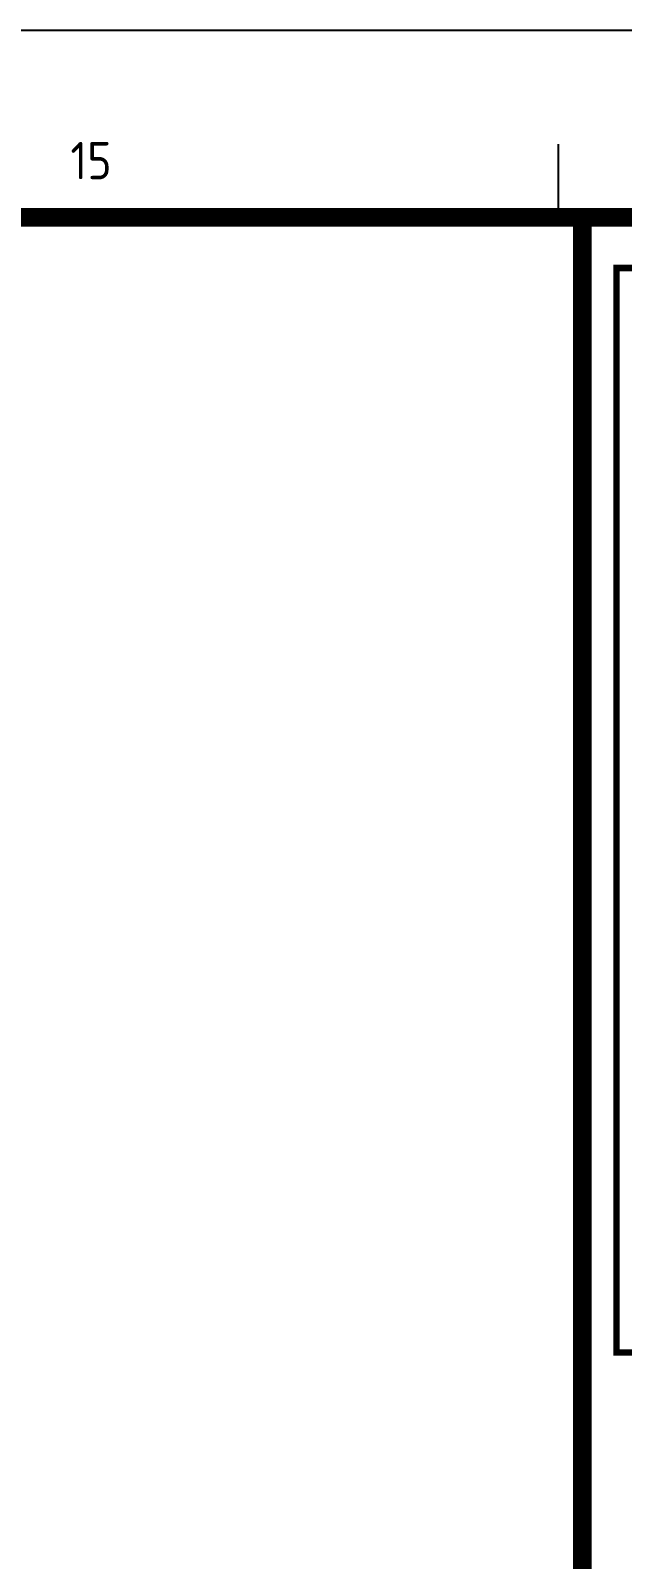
# Model space of a CAD drawing. Extents: x 815029915 to 815825525, y 579155098 to 579748855.
# Drawn here: x 815538354 to 815541521, y 579251046 to 579259230 of the extents above; entities that cross this region are included whole.
import ezdxf
from ezdxf.enums import TextEntityAlignment as Align

# ---------------------------------------------------------------- set-up
doc = ezdxf.new("R2010")
doc.units = 0
doc.header["$LTSCALE"] = 100
doc.header["$MEASUREMENT"] = 0
doc.layers.add('TK', color=7, linetype='Continuous')
doc.layers.add('zm', color=1, linetype='Continuous')
doc.styles.add('ISOCP', font='isocp.shx', dxfattribs={"bigfont": 'gbcbig.shx'})

# ---------------------------------------------------------------- blocks, each defined once
blk = doc.blocks.new('CCIAD-TK-A2-图签')
at = {"layer": 'TK', "color": 0}
blk.add_line((529.286, 409.65), (584, 409.65), dxfattribs=at)
at = {"layer": 'TK', "const_width": 1}
blk.add_lwpolyline([(529.286, 10.457), (529.286, 410)], dxfattribs=at)
at = {"layer": 'TK', "const_width": 0.347}
for points in [[(531.117, 349.234), (582.387, 349.234), (582.387, 407.289), (531.117, 407.289)], [(531.117, 407.289), (582.387, 407.289), (582.387, 407.289), (531.117, 407.289)]]:
    blk.add_lwpolyline(points, close=True, dxfattribs=at)
blk = doc.blocks.new('l')
at = {"layer": 'TK'}
blk.add_lwpolyline([(815463677.3, 579451444.5), (815463677.3, 579409444.5), (815547777.3, 579409444.5), (815547777.3, 579451444.5)], close=True, dxfattribs=at)

msp = doc.modelspace()

# ---------------------------------------------------------------- linework, layer by layer
at = {"layer": 'TK'}
msp.add_line((815541177.3, 579258621.3), (815541177.3, 579258229.9), dxfattribs=at)
msp.add_lwpolyline([(815463677.3, 579259229.9), (815463677.3, 579217229.9), (815547777.3, 579217229.9), (815547777.3, 579259229.9)], close=True, dxfattribs=at)
at = {"layer": 'TK', "const_width": 100}
msp.add_lwpolyline([(815466177.3, 579218275.6), (815466177.3, 579258229.9), (815546777.3, 579258229.9), (815546777.3, 579218275.6)], close=True, dxfattribs=at)

# ---------------------------------------------------------------- block references
at = {"layer": 'TK', "xscale": 100, "yscale": 100, "zscale": 100}
msp.add_blockref('CCIAD-TK-A2-图签', (815488377.3, 579217229.9), dxfattribs=at)
at = {"layer": 'zm', "color": 1}
msp.add_blockref('l', (0, -192214.5), dxfattribs=at)

# ---------------------------------------------------------------- texts
at = {"layer": 'TK', "style": 'ISOCP'}
msp.add_text('15', height=200, dxfattribs=at).set_placement((815538677.3, 579258533.8), align=Align.MIDDLE)

doc.saveas('drawing.dxf')
